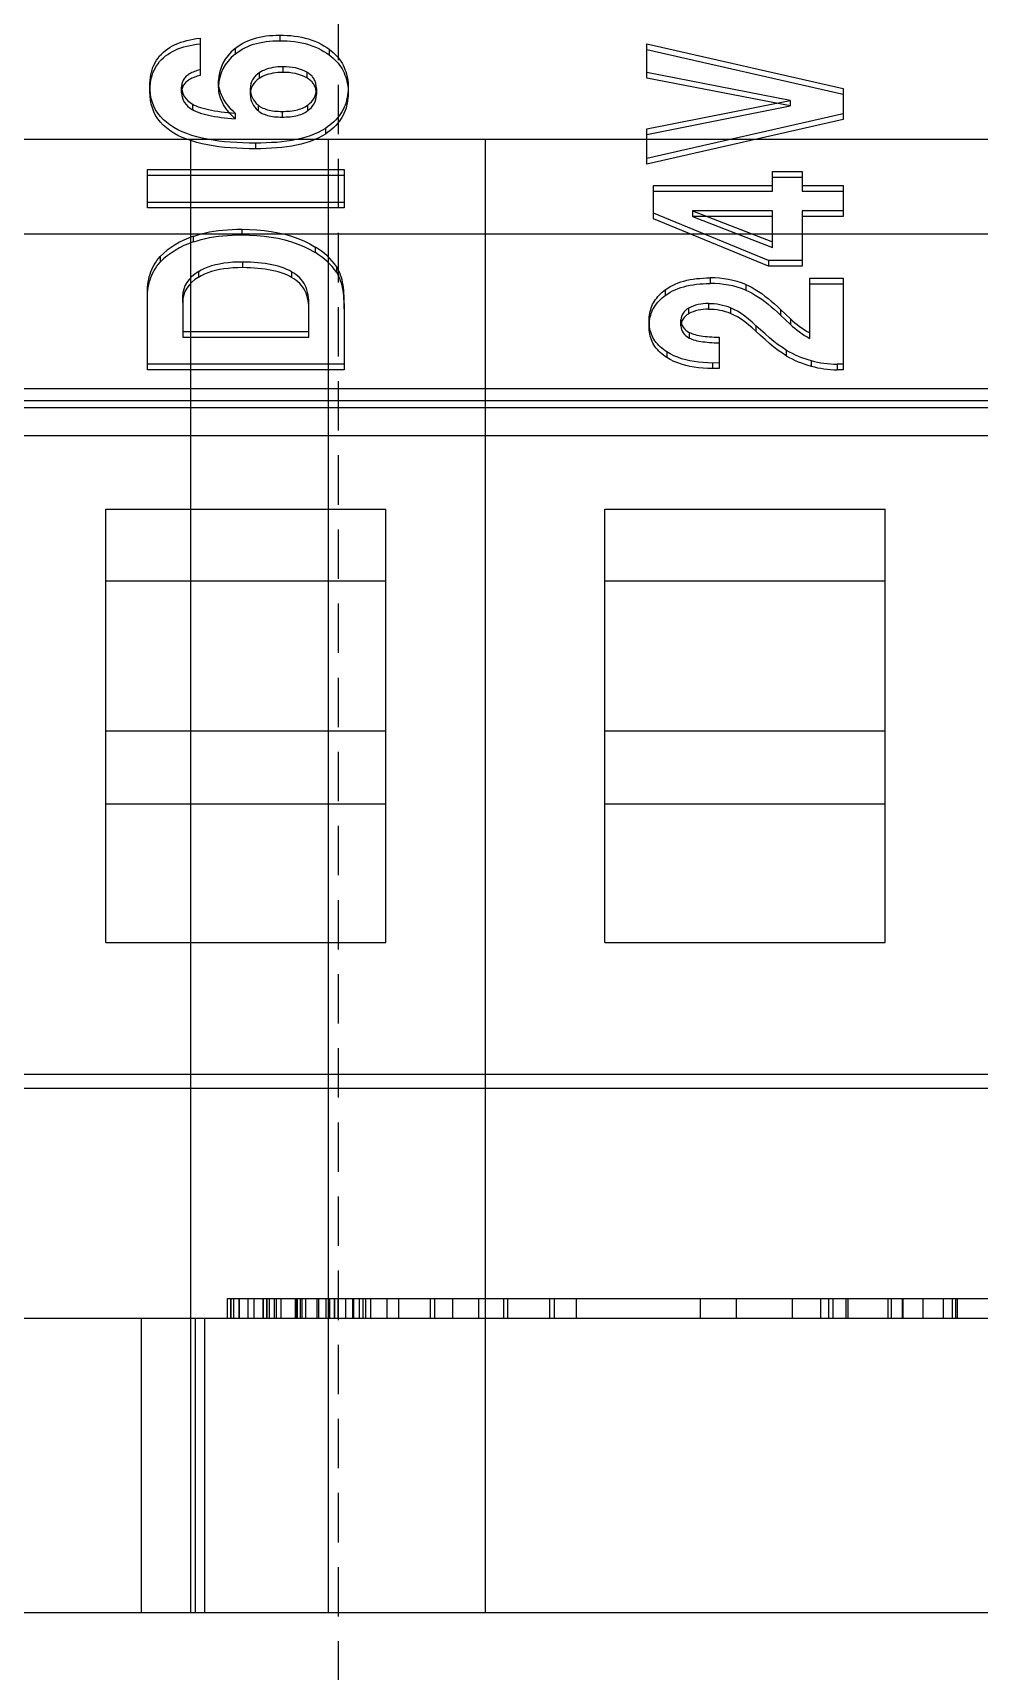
# Model space of a CAD drawing. Extents: x 0 to 171, y 0 to 414.
# Drawn here: x 82.41 to 91.99, y 169.85 to 186.43 of the extents above; entities that cross this region are included whole.
import ezdxf

# ---------------------------------------------------------------- set-up
doc = ezdxf.new("R2010")
doc.units = 0
doc.linetypes.add('DASHED', pattern=[0.75, 0.5, -0.25])
doc.layers.add('-15N-THT. THIẾT BỊ ĐÓNG MỞ', color=40, linetype='CONTINUOUS')

# ---------------------------------------------------------------- blocks, each defined once
blk = doc.blocks.new('06 - N - SC VSD ATV630U75~D11N4')
at = {"layer": '-15N-THT. THIẾT BỊ ĐÓNG MỞ', "color": 6, "linetype": 'DASHED'}
blk.add_line((0, 206.951), (0, -206.951), dxfattribs=at)
at = {"layer": '-15N-THT. THIẾT BỊ ĐÓNG MỞ'}
for p, q in [((-0.762, -20.56), (-0.729, -20.555)), ((-0.729, -20.555), (-0.695, -20.551)), ((-0.695, -20.551), (-0.661, -20.549)), ((-0.661, -20.549), (-0.626, -20.547)), ((-0.626, -20.547), (-0.591, -20.546)), ((-0.591, -20.546), (-0.552, -20.547)), ((-0.591, -20.546), (-0.591, -20.604)), ((-0.552, -20.547), (-0.514, -20.549)), ((-0.514, -20.549), (-0.477, -20.552)), ((-0.477, -20.552), (-0.44, -20.556)), ((-0.44, -20.556), (-0.403, -20.561)), ((-1.788, -20.738), (-1.768, -20.719)), ((-1.768, -20.719), (-1.747, -20.701)), ((-1.747, -20.701), (-1.724, -20.685)), ((-1.724, -20.685), (-1.7, -20.669)), ((-1.7, -20.669), (-1.675, -20.655)), ((-1.7, -20.726), (-1.675, -20.712)), ((-1.675, -20.655), (-1.648, -20.642)), ((-1.675, -20.712), (-1.648, -20.699)), ((-1.648, -20.642), (-1.62, -20.63)), ((-1.648, -20.699), (-1.62, -20.687)), ((-1.62, -20.63), (-1.591, -20.619)), ((-1.62, -20.687), (-1.591, -20.676)), ((-1.591, -20.619), (-1.561, -20.61)), ((-1.591, -20.676), (-1.561, -20.667)), ((-1.561, -20.61), (-1.53, -20.601)), ((-1.561, -20.667), (-1.53, -20.658)), ((-1.53, -20.601), (-1.498, -20.594)), ((-1.53, -20.658), (-1.498, -20.651)), ((-1.498, -20.594), (-1.465, -20.587)), ((-1.498, -20.651), (-1.465, -20.644)), ((-1.465, -20.587), (-1.431, -20.582)), ((-1.465, -20.644), (-1.431, -20.639)), ((-1.431, -20.582), (-1.397, -20.577)), ((-1.431, -20.639), (-1.397, -20.634)), ((-1.397, -20.577), (-1.397, -20.955)), ((-1.043, -20.683), (-1.02, -20.665)), ((-1.043, -20.683), (-1.043, -20.74)), ((-1.043, -20.74), (-1.02, -20.722)), ((-1.02, -20.665), (-0.995, -20.648)), ((-1.02, -20.722), (-0.995, -20.705)), ((-0.995, -20.648), (-0.97, -20.632)), ((-0.995, -20.705), (-0.97, -20.689)), ((-0.97, -20.632), (-0.943, -20.618)), ((-0.97, -20.689), (-0.943, -20.675)), ((-0.943, -20.618), (-0.915, -20.605)), ((-0.943, -20.675), (-0.915, -20.662)), ((-0.915, -20.605), (-0.886, -20.593)), ((-0.915, -20.662), (-0.886, -20.65)), ((-0.886, -20.593), (-0.856, -20.583)), ((-0.886, -20.65), (-0.856, -20.64)), ((-0.856, -20.583), (-0.826, -20.574)), ((-0.856, -20.64), (-0.826, -20.631)), ((-0.826, -20.574), (-0.794, -20.567)), ((-0.826, -20.631), (-0.794, -20.624)), ((-0.794, -20.567), (-0.762, -20.56)), ((-0.794, -20.624), (-0.762, -20.617)), ((-0.762, -20.617), (-0.729, -20.612)), ((-0.729, -20.612), (-0.695, -20.608)), ((-0.695, -20.608), (-0.661, -20.606)), ((-0.661, -20.606), (-0.626, -20.604)), ((-0.626, -20.604), (-0.591, -20.604)), ((-0.591, -20.604), (-0.552, -20.604)), ((-0.552, -20.604), (-0.514, -20.606)), ((-0.514, -20.606), (-0.477, -20.609)), ((-0.477, -20.609), (-0.44, -20.613)), ((-0.44, -20.613), (-0.403, -20.618)), ((-0.403, -20.561), (-0.368, -20.568)), ((-0.403, -20.618), (-0.368, -20.625)), ((-0.368, -20.568), (-0.333, -20.576)), ((-0.368, -20.625), (-0.333, -20.633)), ((-0.333, -20.576), (-0.299, -20.586)), ((-0.333, -20.633), (-0.299, -20.643)), ((-0.299, -20.586), (-0.266, -20.597)), ((-0.299, -20.643), (-0.266, -20.654)), ((-0.266, -20.597), (-0.234, -20.609)), ((-0.266, -20.654), (-0.234, -20.666)), ((-0.234, -20.609), (-0.202, -20.623)), ((-0.234, -20.666), (-0.202, -20.68)), ((-0.202, -20.623), (-0.172, -20.637)), ((-0.202, -20.68), (-0.172, -20.694)), ((-0.172, -20.637), (-0.143, -20.654)), ((-0.172, -20.694), (-0.143, -20.711)), ((-0.143, -20.654), (-0.115, -20.671)), ((-0.143, -20.711), (-0.115, -20.728)), ((-0.115, -20.671), (-0.089, -20.69)), ((-0.089, -20.69), (-0.069, -20.706)), ((-0.089, -20.69), (-0.089, -20.747)), ((-0.069, -20.706), (-0.05, -20.722)), ((-0.05, -20.722), (-0.033, -20.739)), ((3.122, -20.634), (5.11, -21.088)), ((3.122, -20.983), (3.122, -20.634)), ((3.122, -20.691), (5.11, -21.145)), ((-1.881, -20.897), (-1.873, -20.872)), ((-1.873, -20.872), (-1.862, -20.847)), ((-1.862, -20.847), (-1.851, -20.823)), ((-1.862, -20.904), (-1.851, -20.88)), ((-1.851, -20.823), (-1.837, -20.801)), ((-1.851, -20.88), (-1.837, -20.858)), ((-1.837, -20.801), (-1.822, -20.779)), ((-1.837, -20.858), (-1.822, -20.836)), ((-1.822, -20.779), (-1.806, -20.758)), ((-1.822, -20.836), (-1.806, -20.815)), ((-1.806, -20.758), (-1.788, -20.738)), ((-1.806, -20.815), (-1.788, -20.795)), ((-1.788, -20.795), (-1.768, -20.776)), ((-1.768, -20.776), (-1.747, -20.758)), ((-1.747, -20.758), (-1.724, -20.742)), ((-1.724, -20.742), (-1.7, -20.726)), ((-0.704, -20.885), (-0.725, -20.892)), ((-0.682, -20.88), (-0.704, -20.885)), ((-0.659, -20.875), (-0.682, -20.88)), ((-0.635, -20.872), (-0.659, -20.875)), ((-0.61, -20.869), (-0.635, -20.872)), ((-0.585, -20.868), (-0.61, -20.869)), ((-0.559, -20.867), (-0.585, -20.868)), ((-0.559, -20.867), (-0.559, -20.924)), ((-0.115, -20.728), (-0.089, -20.747)), ((-0.089, -20.747), (-0.069, -20.763)), ((-0.069, -20.763), (-0.05, -20.779)), ((-0.05, -20.779), (-0.033, -20.796)), ((-0.033, -20.739), (-0.016, -20.756)), ((-0.033, -20.796), (-0.016, -20.813)), ((-0.016, -20.756), (0, -20.774)), ((-0.016, -20.813), (0, -20.831)), ((0, -20.774), (0.014, -20.793)), ((0, -20.831), (0.014, -20.85)), ((0.014, -20.793), (0.027, -20.812)), ((0.014, -20.85), (0.027, -20.869)), ((0.027, -20.812), (0.04, -20.832)), ((0.027, -20.869), (0.04, -20.889)), ((0.04, -20.832), (0.051, -20.852)), ((0.04, -20.889), (0.051, -20.909)), ((0.051, -20.852), (0.061, -20.873)), ((0.061, -20.873), (0.069, -20.894)), ((-1.904, -21.033), (-1.902, -21.005)), ((-1.904, -21.062), (-1.904, -21.033)), ((-1.902, -21.005), (-1.899, -20.977)), ((-1.902, -21.062), (-1.899, -21.034)), ((-1.899, -20.977), (-1.895, -20.95)), ((-1.899, -21.034), (-1.895, -21.007)), ((-1.895, -20.95), (-1.889, -20.923)), ((-1.895, -21.007), (-1.889, -20.98)), ((-1.889, -20.923), (-1.881, -20.897)), ((-1.889, -20.98), (-1.881, -20.954)), ((-1.881, -20.954), (-1.873, -20.929)), ((-1.873, -20.929), (-1.862, -20.904)), ((-1.582, -21.052), (-1.583, -21.063)), ((-1.58, -21.041), (-1.582, -21.052)), ((-1.577, -21.031), (-1.58, -21.041)), ((-1.574, -21.021), (-1.577, -21.031)), ((-1.57, -21.011), (-1.574, -21.021)), ((-1.566, -21.001), (-1.57, -21.011)), ((-1.56, -20.992), (-1.566, -21.001)), ((-1.56, -21.049), (-1.566, -21.058)), ((-1.554, -20.984), (-1.56, -20.992)), ((-1.554, -21.041), (-1.56, -21.049)), ((-1.547, -20.975), (-1.554, -20.984)), ((-1.547, -21.032), (-1.554, -21.041)), ((-1.54, -20.967), (-1.547, -20.975)), ((-1.54, -21.024), (-1.547, -21.032)), ((-1.531, -20.96), (-1.54, -20.967)), ((-1.531, -21.017), (-1.54, -21.024)), ((-1.522, -20.952), (-1.531, -20.96)), ((-1.522, -21.009), (-1.531, -21.017)), ((-1.512, -20.945), (-1.522, -20.952)), ((-1.512, -21.002), (-1.522, -21.009)), ((-1.502, -20.938), (-1.512, -20.945)), ((-1.502, -20.995), (-1.512, -21.002)), ((-1.491, -20.932), (-1.502, -20.938)), ((-1.491, -20.989), (-1.502, -20.995)), ((-1.479, -20.926), (-1.491, -20.932)), ((-1.479, -20.983), (-1.491, -20.989)), ((-1.466, -20.921), (-1.479, -20.926)), ((-1.466, -20.978), (-1.479, -20.983)), ((-1.453, -20.915), (-1.466, -20.921)), ((-1.453, -20.972), (-1.466, -20.978)), ((-1.44, -20.911), (-1.453, -20.915)), ((-1.44, -20.968), (-1.453, -20.972)), ((-1.426, -20.906), (-1.44, -20.911)), ((-1.426, -20.963), (-1.44, -20.968)), ((-1.412, -20.902), (-1.426, -20.906)), ((-1.412, -20.959), (-1.426, -20.963)), ((-1.397, -20.898), (-1.412, -20.902)), ((-1.397, -20.955), (-1.412, -20.959)), ((-1.209, -21.063), (-1.209, -21.006)), ((-1.209, -21.013), (-1.209, -21.07)), ((-1.208, -21.036), (-1.209, -21.013)), ((-1.206, -21.059), (-1.208, -21.036)), ((-0.782, -20.918), (-0.799, -20.928)), ((-0.799, -20.928), (-0.799, -20.985)), ((-0.782, -20.975), (-0.799, -20.985)), ((-0.764, -20.908), (-0.782, -20.918)), ((-0.764, -20.965), (-0.782, -20.975)), ((-0.745, -20.9), (-0.764, -20.908)), ((-0.745, -20.957), (-0.764, -20.965)), ((-0.725, -20.892), (-0.745, -20.9)), ((-0.725, -20.949), (-0.745, -20.957)), ((-0.704, -20.942), (-0.725, -20.949)), ((-0.682, -20.937), (-0.704, -20.942)), ((-0.659, -20.932), (-0.682, -20.937)), ((-0.635, -20.929), (-0.659, -20.932)), ((-0.61, -20.926), (-0.635, -20.929)), ((-0.585, -20.925), (-0.61, -20.926)), ((-0.559, -20.924), (-0.585, -20.925)), ((-0.316, -20.922), (-0.316, -20.979)), ((-0.306, -20.928), (-0.316, -20.922)), ((-0.306, -20.985), (-0.316, -20.979)), ((-0.297, -20.934), (-0.306, -20.928)), ((-0.297, -20.991), (-0.306, -20.985)), ((-0.288, -20.941), (-0.297, -20.934)), ((-0.288, -20.998), (-0.297, -20.991)), ((-0.279, -20.948), (-0.288, -20.941)), ((-0.279, -21.005), (-0.288, -20.998)), ((-0.272, -20.955), (-0.279, -20.948)), ((-0.272, -21.012), (-0.279, -21.005)), ((-0.264, -20.963), (-0.272, -20.955)), ((-0.264, -21.02), (-0.272, -21.012)), ((-0.258, -20.97), (-0.264, -20.963)), ((-0.258, -21.027), (-0.264, -21.02)), ((-0.251, -20.978), (-0.258, -20.97)), ((-0.251, -21.035), (-0.258, -21.027)), ((-0.246, -20.987), (-0.251, -20.978)), ((-0.246, -21.044), (-0.251, -21.035)), ((-0.241, -20.995), (-0.246, -20.987)), ((-0.241, -21.052), (-0.246, -21.044)), ((-0.236, -21.005), (-0.241, -20.995)), ((-0.236, -21.062), (-0.241, -21.052)), ((-0.232, -21.014), (-0.236, -21.005)), ((-0.229, -21.024), (-0.232, -21.014)), ((-0.226, -21.034), (-0.229, -21.024)), ((-0.224, -21.044), (-0.226, -21.034)), ((-0.222, -21.055), (-0.224, -21.044)), ((-0.221, -21.065), (-0.222, -21.055)), ((0.051, -20.909), (0.061, -20.93)), ((0.061, -20.93), (0.069, -20.951)), ((0.069, -20.894), (0.077, -20.916)), ((0.069, -20.951), (0.077, -20.973)), ((0.077, -20.916), (0.084, -20.938)), ((0.077, -20.973), (0.084, -20.995)), ((0.084, -20.938), (0.089, -20.96)), ((0.084, -20.995), (0.089, -21.017)), ((0.089, -20.96), (0.094, -20.983)), ((0.089, -21.017), (0.094, -21.04)), ((0.094, -20.983), (0.097, -21.006)), ((0.094, -21.04), (0.097, -21.063)), ((0.097, -21.006), (0.1, -21.03)), ((0.1, -21.03), (0.101, -21.053)), ((0.101, -21.053), (0.102, -21.077)), ((4.573, -21.207), (3.122, -20.926)), ((4.573, -21.264), (3.122, -20.983)), ((-1.904, -21.09), (-1.902, -21.062)), ((-1.904, -21.062), (-1.904, -21.119)), ((-1.903, -21.105), (-1.904, -21.062)), ((-1.904, -21.119), (-1.904, -21.09)), ((-1.903, -21.162), (-1.904, -21.119)), ((-1.898, -21.147), (-1.903, -21.105)), ((-1.898, -21.204), (-1.903, -21.162)), ((-1.89, -21.188), (-1.898, -21.147)), ((-1.89, -21.245), (-1.898, -21.204)), ((-1.879, -21.227), (-1.89, -21.188)), ((-1.583, -21.063), (-1.583, -21.074)), ((-1.583, -21.074), (-1.583, -21.131)), ((-1.583, -21.132), (-1.583, -21.075)), ((-1.582, -21.109), (-1.583, -21.12)), ((-1.583, -21.12), (-1.583, -21.131)), ((-1.58, -21.098), (-1.582, -21.109)), ((-1.577, -21.088), (-1.58, -21.098)), ((-1.574, -21.078), (-1.577, -21.088)), ((-1.57, -21.068), (-1.574, -21.078)), ((-1.566, -21.058), (-1.57, -21.068)), ((-1.208, -21.093), (-1.209, -21.07)), ((-1.206, -21.116), (-1.208, -21.093)), ((-1.202, -21.082), (-1.206, -21.059)), ((-1.202, -21.139), (-1.206, -21.116)), ((-1.197, -21.105), (-1.202, -21.082)), ((-1.197, -21.162), (-1.202, -21.139)), ((-1.19, -21.128), (-1.197, -21.105)), ((-1.19, -21.185), (-1.197, -21.162)), ((-1.181, -21.15), (-1.19, -21.128)), ((-1.181, -21.207), (-1.19, -21.185)), ((-1.171, -21.172), (-1.181, -21.15)), ((-1.171, -21.229), (-1.181, -21.207)), ((-1.16, -21.194), (-1.171, -21.172)), ((-1.147, -21.215), (-1.16, -21.194)), ((-1.133, -21.236), (-1.147, -21.215)), ((-0.888, -21.141), (-0.888, -21.084)), ((-0.888, -21.091), (-0.888, -21.148)), ((-0.888, -21.153), (-0.888, -21.096)), ((-0.232, -21.071), (-0.236, -21.062)), ((-0.229, -21.081), (-0.232, -21.071)), ((-0.226, -21.091), (-0.229, -21.081)), ((-0.224, -21.101), (-0.226, -21.091)), ((-0.222, -21.112), (-0.224, -21.101)), ((-0.221, -21.122), (-0.222, -21.112)), ((-0.22, -21.076), (-0.221, -21.065)), ((-0.22, -21.133), (-0.221, -21.122)), ((-0.22, -21.087), (-0.22, -21.076)), ((-0.22, -21.087), (-0.22, -21.144)), ((-0.22, -21.152), (-0.22, -21.095)), ((-0.22, -21.144), (-0.22, -21.133)), ((0.086, -21.205), (0.08, -21.23)), ((0.092, -21.18), (0.086, -21.205)), ((0.096, -21.155), (0.092, -21.18)), ((0.096, -21.212), (0.092, -21.237)), ((0.099, -21.129), (0.096, -21.155)), ((0.099, -21.186), (0.096, -21.212)), ((0.097, -21.063), (0.1, -21.087)), ((0.101, -21.103), (0.099, -21.129)), ((0.101, -21.16), (0.099, -21.186)), ((0.1, -21.087), (0.101, -21.11)), ((0.102, -21.077), (0.101, -21.103)), ((0.101, -21.11), (0.102, -21.134)), ((0.102, -21.134), (0.101, -21.16)), ((0.102, -21.077), (0.102, -21.134)), ((3.122, -21.496), (4.573, -21.207)), ((4.573, -21.207), (4.573, -21.264)), ((5.11, -21.088), (5.11, -21.399)), ((-1.879, -21.284), (-1.89, -21.245)), ((-1.864, -21.265), (-1.879, -21.227)), ((-1.864, -21.322), (-1.879, -21.284)), ((-1.846, -21.302), (-1.864, -21.265)), ((-1.846, -21.359), (-1.864, -21.322)), ((-1.824, -21.336), (-1.846, -21.302)), ((-1.824, -21.393), (-1.846, -21.359)), ((-1.798, -21.369), (-1.824, -21.336)), ((-1.769, -21.4), (-1.798, -21.369)), ((-1.473, -21.244), (-1.456, -21.254)), ((-1.473, -21.244), (-1.473, -21.301)), ((-1.473, -21.301), (-1.456, -21.311)), ((-1.456, -21.254), (-1.436, -21.263)), ((-1.456, -21.311), (-1.436, -21.32)), ((-1.436, -21.263), (-1.415, -21.271)), ((-1.436, -21.32), (-1.415, -21.328)), ((-1.415, -21.271), (-1.391, -21.279)), ((-1.415, -21.328), (-1.391, -21.336)), ((-1.391, -21.279), (-1.366, -21.287)), ((-1.391, -21.336), (-1.366, -21.344)), ((-1.366, -21.287), (-1.339, -21.294)), ((-1.366, -21.344), (-1.339, -21.351)), ((-1.339, -21.294), (-1.31, -21.301)), ((-1.339, -21.351), (-1.31, -21.358)), ((-1.31, -21.301), (-1.281, -21.307)), ((-1.31, -21.358), (-1.281, -21.364)), ((-1.281, -21.307), (-1.249, -21.312)), ((-1.281, -21.364), (-1.249, -21.369)), ((-1.249, -21.312), (-1.217, -21.317)), ((-1.249, -21.369), (-1.217, -21.374)), ((-1.217, -21.317), (-1.184, -21.322)), ((-1.217, -21.374), (-1.184, -21.379)), ((-1.184, -21.322), (-1.149, -21.326)), ((-1.184, -21.379), (-1.149, -21.383)), ((-1.16, -21.251), (-1.171, -21.229)), ((-1.147, -21.272), (-1.16, -21.251)), ((-1.149, -21.326), (-1.115, -21.33)), ((-1.149, -21.383), (-1.115, -21.387)), ((-1.133, -21.293), (-1.147, -21.272)), ((-1.117, -21.257), (-1.133, -21.236)), ((-1.117, -21.314), (-1.133, -21.293)), ((-1.1, -21.278), (-1.117, -21.257)), ((-1.1, -21.335), (-1.117, -21.314)), ((-1.115, -21.33), (-1.079, -21.334)), ((-1.115, -21.387), (-1.079, -21.391)), ((-1.082, -21.298), (-1.1, -21.278)), ((-1.082, -21.355), (-1.1, -21.335)), ((-1.063, -21.318), (-1.082, -21.298)), ((-1.063, -21.375), (-1.082, -21.355)), ((-1.079, -21.334), (-1.043, -21.337)), ((-1.043, -21.337), (-1.063, -21.318)), ((-1.043, -21.394), (-1.063, -21.375)), ((-1.043, -21.337), (-1.043, -21.394)), ((-0.81, -21.254), (-0.81, -21.311)), ((-0.81, -21.254), (-0.799, -21.263)), ((-0.81, -21.311), (-0.799, -21.32)), ((-0.799, -21.263), (-0.787, -21.271)), ((-0.799, -21.32), (-0.787, -21.328)), ((-0.787, -21.271), (-0.774, -21.278)), ((-0.787, -21.328), (-0.774, -21.335)), ((-0.774, -21.278), (-0.761, -21.285)), ((-0.774, -21.335), (-0.761, -21.342)), ((-0.761, -21.285), (-0.746, -21.291)), ((-0.761, -21.342), (-0.746, -21.348)), ((-0.746, -21.291), (-0.731, -21.297)), ((-0.746, -21.348), (-0.731, -21.354)), ((-0.731, -21.297), (-0.715, -21.302)), ((-0.731, -21.354), (-0.715, -21.359)), ((-0.715, -21.302), (-0.698, -21.306)), ((-0.715, -21.359), (-0.698, -21.363)), ((-0.698, -21.306), (-0.681, -21.31)), ((-0.698, -21.363), (-0.681, -21.367)), ((-0.681, -21.31), (-0.663, -21.313)), ((-0.681, -21.367), (-0.663, -21.37)), ((-0.663, -21.313), (-0.644, -21.315)), ((-0.663, -21.37), (-0.644, -21.372)), ((-0.644, -21.315), (-0.625, -21.317)), ((-0.644, -21.372), (-0.625, -21.374)), ((-0.625, -21.317), (-0.606, -21.318)), ((-0.625, -21.374), (-0.606, -21.375)), ((-0.606, -21.318), (-0.586, -21.319)), ((-0.606, -21.375), (-0.586, -21.376)), ((-0.586, -21.319), (-0.565, -21.319)), ((-0.586, -21.376), (-0.565, -21.376)), ((-0.565, -21.319), (-0.565, -21.376)), ((-0.565, -21.319), (-0.545, -21.319)), ((-0.565, -21.376), (-0.545, -21.376)), ((-0.545, -21.319), (-0.524, -21.318)), ((-0.545, -21.376), (-0.524, -21.375)), ((-0.524, -21.318), (-0.504, -21.317)), ((-0.524, -21.375), (-0.504, -21.374)), ((-0.504, -21.317), (-0.484, -21.315)), ((-0.504, -21.374), (-0.484, -21.372)), ((-0.484, -21.315), (-0.465, -21.313)), ((-0.484, -21.372), (-0.465, -21.37)), ((-0.465, -21.313), (-0.446, -21.31)), ((-0.465, -21.37), (-0.446, -21.367)), ((-0.446, -21.31), (-0.428, -21.306)), ((-0.446, -21.367), (-0.428, -21.363)), ((-0.428, -21.306), (-0.411, -21.302)), ((-0.428, -21.363), (-0.411, -21.359)), ((-0.411, -21.302), (-0.394, -21.297)), ((-0.411, -21.359), (-0.394, -21.354)), ((-0.394, -21.297), (-0.378, -21.292)), ((-0.394, -21.354), (-0.378, -21.349)), ((-0.378, -21.292), (-0.362, -21.285)), ((-0.378, -21.349), (-0.362, -21.342)), ((-0.362, -21.285), (-0.348, -21.279)), ((-0.362, -21.342), (-0.348, -21.336)), ((-0.348, -21.279), (-0.334, -21.272)), ((-0.348, -21.336), (-0.334, -21.329)), ((-0.334, -21.272), (-0.321, -21.264)), ((-0.334, -21.329), (-0.321, -21.321)), ((-0.321, -21.264), (-0.309, -21.256)), ((-0.321, -21.321), (-0.309, -21.313)), ((-0.309, -21.256), (-0.309, -21.313)), ((-0.006, -21.385), (-0.023, -21.405)), ((0.01, -21.365), (-0.006, -21.385)), ((0.025, -21.344), (0.01, -21.365)), ((0.039, -21.322), (0.025, -21.344)), ((0.039, -21.379), (0.025, -21.401)), ((0.051, -21.3), (0.039, -21.322)), ((0.051, -21.357), (0.039, -21.379)), ((0.062, -21.277), (0.051, -21.3)), ((0.062, -21.334), (0.051, -21.357)), ((0.071, -21.254), (0.062, -21.277)), ((0.071, -21.311), (0.062, -21.334)), ((0.08, -21.23), (0.071, -21.254)), ((0.08, -21.287), (0.071, -21.311)), ((0.086, -21.262), (0.08, -21.287)), ((0.092, -21.237), (0.086, -21.262)), ((3.122, -21.553), (4.573, -21.264)), ((5.11, -21.342), (3.122, -21.796)), ((-1.798, -21.426), (-1.824, -21.393)), ((-1.769, -21.457), (-1.798, -21.426)), ((-1.737, -21.429), (-1.769, -21.4)), ((-1.737, -21.486), (-1.769, -21.457)), ((-1.701, -21.456), (-1.737, -21.429)), ((-1.701, -21.513), (-1.737, -21.486)), ((-1.663, -21.481), (-1.701, -21.456)), ((-1.663, -21.538), (-1.701, -21.513)), ((-1.621, -21.504), (-1.663, -21.481)), ((-1.621, -21.561), (-1.663, -21.538)), ((-1.577, -21.525), (-1.621, -21.504)), ((-1.53, -21.544), (-1.577, -21.525)), ((-1.481, -21.561), (-1.53, -21.544)), ((-1.079, -21.391), (-1.043, -21.394)), ((-0.242, -21.55), (-0.284, -21.566)), ((-0.202, -21.532), (-0.242, -21.55)), ((-0.165, -21.513), (-0.202, -21.532)), ((-0.129, -21.492), (-0.165, -21.513)), ((-0.129, -21.549), (-0.165, -21.57)), ((-0.106, -21.476), (-0.129, -21.492)), ((-0.129, -21.492), (-0.129, -21.549)), ((-0.106, -21.533), (-0.129, -21.549)), ((-0.083, -21.459), (-0.106, -21.476)), ((-0.083, -21.516), (-0.106, -21.533)), ((-0.062, -21.442), (-0.083, -21.459)), ((-0.062, -21.499), (-0.083, -21.516)), ((-0.042, -21.424), (-0.062, -21.442)), ((-0.042, -21.481), (-0.062, -21.499)), ((-0.023, -21.405), (-0.042, -21.424)), ((-0.023, -21.462), (-0.042, -21.481)), ((-0.006, -21.442), (-0.023, -21.462)), ((0.01, -21.422), (-0.006, -21.442)), ((0.025, -21.401), (0.01, -21.422)), ((5.11, -21.399), (3.122, -21.853)), ((3.122, -21.853), (3.122, -21.496)), ((-33.827, -21.599), (8.972, -21.599)), ((-1.577, -21.582), (-1.621, -21.561)), ((-1.53, -21.601), (-1.577, -21.582)), ((-1.481, -21.618), (-1.53, -21.601)), ((-1.491, -36.512), (-1.491, -21.599)), ((-1.491, -21.599), (-1.491, -21.599)), ((-1.43, -21.576), (-1.481, -21.561)), ((-1.43, -21.633), (-1.481, -21.618)), ((-1.377, -21.589), (-1.43, -21.576)), ((-1.377, -21.646), (-1.43, -21.633)), ((-1.322, -21.601), (-1.377, -21.589)), ((-1.322, -21.658), (-1.377, -21.646)), ((-1.265, -21.611), (-1.322, -21.601)), ((-1.265, -21.668), (-1.322, -21.658)), ((-1.207, -21.619), (-1.265, -21.611)), ((-1.207, -21.676), (-1.265, -21.668)), ((-1.148, -21.626), (-1.207, -21.619)), ((-1.148, -21.683), (-1.207, -21.676)), ((-1.088, -21.631), (-1.148, -21.626)), ((-1.088, -21.688), (-1.148, -21.683)), ((-1.026, -21.635), (-1.088, -21.631)), ((-1.026, -21.692), (-1.088, -21.688)), ((-0.964, -21.638), (-1.026, -21.635)), ((-0.964, -21.695), (-1.026, -21.692)), ((-0.901, -21.64), (-0.964, -21.638)), ((-0.901, -21.697), (-0.964, -21.695)), ((-0.837, -21.64), (-0.901, -21.64)), ((-0.837, -21.697), (-0.901, -21.697)), ((-0.837, -21.64), (-0.837, -21.697)), ((-0.782, -21.64), (-0.837, -21.64)), ((-0.782, -21.697), (-0.837, -21.697)), ((-0.727, -21.638), (-0.782, -21.64)), ((-0.727, -21.695), (-0.782, -21.697)), ((-0.673, -21.635), (-0.727, -21.638)), ((-0.673, -21.692), (-0.727, -21.695)), ((-0.621, -21.632), (-0.673, -21.635)), ((-0.621, -21.689), (-0.673, -21.692)), ((-0.569, -21.626), (-0.621, -21.632)), ((-0.569, -21.683), (-0.621, -21.689)), ((-0.518, -21.62), (-0.569, -21.626)), ((-0.518, -21.677), (-0.569, -21.683)), ((-0.468, -21.612), (-0.518, -21.62)), ((-0.468, -21.669), (-0.518, -21.677)), ((-0.42, -21.603), (-0.468, -21.612)), ((-0.42, -21.66), (-0.468, -21.669)), ((-0.373, -21.592), (-0.42, -21.603)), ((-0.373, -21.649), (-0.42, -21.66)), ((-0.328, -21.58), (-0.373, -21.592)), ((-0.328, -21.637), (-0.373, -21.649)), ((-0.284, -21.566), (-0.328, -21.58)), ((-0.284, -21.623), (-0.328, -21.637)), ((-0.242, -21.607), (-0.284, -21.623)), ((-0.202, -21.589), (-0.242, -21.607)), ((-0.165, -21.57), (-0.202, -21.589)), ((-0.099, -36.512), (-0.099, -21.599)), ((-0.099, -21.599), (-0.099, -21.599)), ((1.491, -21.599), (1.491, -21.599)), ((1.491, -36.512), (1.491, -21.599)), ((-1.929, -21.908), (0.06, -21.908)), ((-1.929, -22.296), (-1.929, -21.908)), ((-1.929, -21.965), (0.06, -21.965)), ((0.06, -21.908), (0.06, -22.296)), ((4.393, -22.127), (4.393, -21.927)), ((4.393, -21.927), (4.696, -21.927)), ((4.393, -21.984), (4.696, -21.984)), ((4.696, -21.927), (4.696, -22.127)), ((3.189, -22.407), (3.189, -22.07)), ((3.189, -22.07), (4.393, -22.07)), ((3.189, -22.127), (4.393, -22.127)), ((4.696, -22.07), (5.11, -22.07)), ((4.696, -22.127), (5.11, -22.127)), ((5.11, -22.07), (5.11, -22.381)), ((0.06, -22.239), (-1.929, -22.239)), ((0.06, -22.296), (-1.929, -22.296)), ((4.354, -22.828), (3.189, -22.35)), ((3.585, -22.324), (3.585, -22.381)), ((3.585, -22.324), (4.393, -22.639)), ((4.393, -22.324), (3.585, -22.324)), ((3.585, -22.381), (4.393, -22.696)), ((4.393, -22.381), (3.585, -22.381)), ((4.393, -22.696), (4.393, -22.324)), ((5.11, -22.324), (4.696, -22.324)), ((4.696, -22.324), (4.696, -22.885)), ((5.11, -22.381), (4.696, -22.381)), ((-1.386, -22.558), (-1.343, -22.548)), ((-1.343, -22.548), (-1.3, -22.539)), ((-1.3, -22.539), (-1.256, -22.532)), ((-1.256, -22.532), (-1.211, -22.525)), ((-1.211, -22.525), (-1.165, -22.52)), ((-1.165, -22.52), (-1.118, -22.516)), ((-1.118, -22.516), (-1.071, -22.514)), ((-1.071, -22.514), (-1.023, -22.512)), ((-1.023, -22.512), (-0.974, -22.511)), ((-0.974, -22.511), (-0.898, -22.513)), ((-0.974, -22.511), (-0.974, -22.569)), ((-0.898, -22.513), (-0.823, -22.517)), ((-0.823, -22.517), (-0.749, -22.524)), ((-0.749, -22.524), (-0.677, -22.533)), ((-0.677, -22.533), (-0.606, -22.546)), ((-0.606, -22.546), (-0.538, -22.562)), ((4.354, -22.885), (3.189, -22.407)), ((-59.15, -22.557), (59.15, -22.557)), ((-1.467, -22.583), (-1.427, -22.57)), ((-1.467, -22.583), (-1.467, -22.64)), ((-1.467, -22.64), (-1.427, -22.627)), ((-1.427, -22.57), (-1.386, -22.558)), ((-1.427, -22.627), (-1.386, -22.615)), ((-1.386, -22.615), (-1.343, -22.605)), ((-1.343, -22.605), (-1.3, -22.596)), ((-1.3, -22.596), (-1.256, -22.589)), ((-1.256, -22.589), (-1.211, -22.582)), ((-1.211, -22.582), (-1.165, -22.577)), ((-1.165, -22.577), (-1.118, -22.573)), ((-1.118, -22.573), (-1.071, -22.571)), ((-1.071, -22.571), (-1.023, -22.569)), ((-1.023, -22.569), (-0.974, -22.569)), ((-0.974, -22.569), (-0.898, -22.57)), ((-0.898, -22.57), (-0.823, -22.574)), ((-0.823, -22.574), (-0.749, -22.581)), ((-0.749, -22.581), (-0.677, -22.59)), ((-0.677, -22.59), (-0.606, -22.603)), ((-0.606, -22.603), (-0.538, -22.619)), ((-0.538, -22.562), (-0.471, -22.581)), ((-0.538, -22.619), (-0.471, -22.638)), ((-0.471, -22.581), (-0.407, -22.604)), ((-0.471, -22.638), (-0.407, -22.661)), ((-0.407, -22.604), (-0.346, -22.629)), ((-0.407, -22.661), (-0.346, -22.686)), ((-0.346, -22.629), (-0.287, -22.658)), ((-0.346, -22.686), (-0.287, -22.715)), ((-0.287, -22.658), (-0.231, -22.691)), ((-0.231, -22.691), (-0.231, -22.748)), ((-1.874, -22.894), (-1.862, -22.872)), ((-1.862, -22.872), (-1.848, -22.85)), ((-1.848, -22.85), (-1.833, -22.828)), ((-1.833, -22.828), (-1.817, -22.808)), ((-1.833, -22.885), (-1.817, -22.865)), ((-1.817, -22.808), (-1.8, -22.788)), ((-1.817, -22.865), (-1.8, -22.845)), ((-1.8, -22.788), (-1.8, -22.845)), ((-1.241, -22.872), (-1.281, -22.883)), ((-1.2, -22.863), (-1.241, -22.872)), ((-1.157, -22.856), (-1.2, -22.863)), ((-1.111, -22.85), (-1.157, -22.856)), ((-1.064, -22.846), (-1.111, -22.85)), ((-1.016, -22.844), (-1.064, -22.846)), ((-0.968, -22.843), (-1.016, -22.844)), ((-0.968, -22.843), (-0.968, -22.9)), ((-0.928, -22.844), (-0.968, -22.843)), ((-0.888, -22.845), (-0.928, -22.844)), ((-0.849, -22.847), (-0.888, -22.845)), ((-0.812, -22.85), (-0.849, -22.847)), ((-0.774, -22.853), (-0.812, -22.85)), ((-0.738, -22.858), (-0.774, -22.853)), ((-0.703, -22.864), (-0.738, -22.858)), ((-0.669, -22.87), (-0.703, -22.864)), ((-0.637, -22.878), (-0.669, -22.87)), ((-0.605, -22.886), (-0.637, -22.878)), ((-0.287, -22.715), (-0.231, -22.748)), ((4.354, -22.828), (4.354, -22.885)), ((4.696, -22.828), (4.354, -22.828)), ((-1.924, -23.071), (-1.921, -23.044)), ((-1.921, -23.044), (-1.916, -23.018)), ((-1.916, -23.018), (-1.91, -22.992)), ((-1.91, -22.992), (-1.903, -22.967)), ((-1.91, -23.049), (-1.903, -23.024)), ((-1.903, -22.967), (-1.895, -22.942)), ((-1.903, -23.024), (-1.895, -22.999)), ((-1.895, -22.942), (-1.885, -22.918)), ((-1.895, -22.999), (-1.885, -22.975)), ((-1.885, -22.918), (-1.874, -22.894)), ((-1.885, -22.975), (-1.874, -22.952)), ((-1.874, -22.952), (-1.862, -22.929)), ((-1.862, -22.929), (-1.848, -22.907)), ((-1.848, -22.907), (-1.833, -22.885)), ((-1.385, -22.925), (-1.414, -22.942)), ((-1.414, -22.942), (-1.414, -22.999)), ((-1.385, -22.982), (-1.414, -22.999)), ((-1.353, -22.909), (-1.385, -22.925)), ((-1.353, -22.966), (-1.385, -22.982)), ((-1.318, -22.895), (-1.353, -22.909)), ((-1.318, -22.952), (-1.353, -22.966)), ((-1.281, -22.883), (-1.318, -22.895)), ((-1.281, -22.94), (-1.318, -22.952)), ((-1.241, -22.929), (-1.281, -22.94)), ((-1.2, -22.92), (-1.241, -22.929)), ((-1.157, -22.913), (-1.2, -22.92)), ((-1.111, -22.907), (-1.157, -22.913)), ((-1.064, -22.903), (-1.111, -22.907)), ((-1.016, -22.901), (-1.064, -22.903)), ((-0.968, -22.9), (-1.016, -22.901)), ((-0.928, -22.901), (-0.968, -22.9)), ((-0.888, -22.902), (-0.928, -22.901)), ((-0.849, -22.904), (-0.888, -22.902)), ((-0.812, -22.907), (-0.849, -22.904)), ((-0.774, -22.911), (-0.812, -22.907)), ((-0.738, -22.915), (-0.774, -22.911)), ((-0.703, -22.921), (-0.738, -22.915)), ((-0.669, -22.927), (-0.703, -22.921)), ((-0.637, -22.935), (-0.669, -22.927)), ((-0.605, -22.943), (-0.637, -22.935)), ((-0.575, -22.896), (-0.605, -22.886)), ((-0.575, -22.953), (-0.605, -22.943)), ((-0.546, -22.906), (-0.575, -22.896)), ((-0.546, -22.963), (-0.575, -22.953)), ((-0.519, -22.917), (-0.546, -22.906)), ((-0.519, -22.974), (-0.546, -22.963)), ((-0.493, -22.929), (-0.519, -22.917)), ((-0.493, -22.986), (-0.519, -22.974)), ((-0.47, -22.942), (-0.493, -22.929)), ((-0.47, -22.999), (-0.493, -22.986)), ((-0.47, -22.942), (-0.47, -22.999)), ((-0.447, -22.955), (-0.47, -22.942)), ((-0.447, -23.012), (-0.47, -22.999)), ((-0.427, -22.97), (-0.447, -22.955)), ((-0.427, -23.027), (-0.447, -23.012)), ((-0.407, -22.985), (-0.427, -22.97)), ((-0.407, -23.042), (-0.427, -23.027)), ((-0.389, -23.002), (-0.407, -22.985)), ((-0.389, -23.059), (-0.407, -23.042)), ((-0.373, -23.02), (-0.389, -23.002)), ((-0.358, -23.039), (-0.373, -23.02)), ((-0.345, -23.059), (-0.358, -23.039)), ((-0.017, -22.889), (-0.006, -22.907)), ((-0.017, -22.889), (-0.017, -22.946)), ((-0.017, -22.946), (-0.006, -22.964)), ((-0.006, -22.907), (0.005, -22.927)), ((-0.006, -22.964), (0.005, -22.985)), ((0.005, -22.927), (0.014, -22.949)), ((0.005, -22.985), (0.014, -23.006)), ((0.014, -22.949), (0.022, -22.972)), ((0.014, -23.006), (0.022, -23.029)), ((0.022, -22.972), (0.03, -22.996)), ((0.022, -23.029), (0.03, -23.053)), ((0.03, -22.996), (0.036, -23.021)), ((0.036, -23.021), (0.041, -23.047)), ((3.439, -23.055), (3.468, -23.044)), ((3.468, -23.044), (3.498, -23.035)), ((3.498, -23.035), (3.529, -23.028)), ((3.529, -23.028), (3.561, -23.021)), ((3.561, -23.021), (3.593, -23.016)), ((3.593, -23.016), (3.626, -23.011)), ((3.626, -23.011), (3.659, -23.008)), ((3.659, -23.008), (3.693, -23.005)), ((3.693, -23.005), (3.728, -23.004)), ((3.728, -23.004), (3.763, -23.003)), ((3.763, -23.003), (3.763, -23.061)), ((4.696, -22.885), (4.354, -22.885)), ((4.773, -23.617), (4.773, -23.006)), ((4.773, -23.006), (5.11, -23.006)), ((5.11, -23.006), (5.11, -23.934)), ((-1.929, -23.154), (-1.928, -23.126)), ((-1.929, -23.934), (-1.929, -23.154)), ((-1.929, -23.211), (-1.928, -23.183)), ((-1.928, -23.126), (-1.927, -23.098)), ((-1.928, -23.183), (-1.927, -23.156)), ((-1.927, -23.098), (-1.924, -23.071)), ((-1.927, -23.156), (-1.924, -23.128)), ((-1.924, -23.128), (-1.921, -23.102)), ((-1.921, -23.102), (-1.916, -23.075)), ((-1.916, -23.075), (-1.91, -23.049)), ((-1.572, -23.249), (-1.572, -23.192)), ((-1.572, -23.197), (-1.572, -23.602)), ((-0.373, -23.077), (-0.389, -23.059)), ((-0.358, -23.096), (-0.373, -23.077)), ((-0.345, -23.116), (-0.358, -23.096)), ((-0.334, -23.08), (-0.345, -23.059)), ((-0.334, -23.137), (-0.345, -23.116)), ((-0.324, -23.102), (-0.334, -23.08)), ((-0.324, -23.159), (-0.334, -23.137)), ((-0.316, -23.126), (-0.324, -23.102)), ((-0.316, -23.183), (-0.324, -23.159)), ((-0.309, -23.15), (-0.316, -23.126)), ((-0.309, -23.207), (-0.316, -23.183)), ((-0.303, -23.175), (-0.309, -23.15)), ((-0.303, -23.232), (-0.309, -23.207)), ((-0.3, -23.202), (-0.303, -23.175)), ((-0.297, -23.228), (-0.3, -23.202)), ((0.03, -23.053), (0.036, -23.078)), ((0.036, -23.078), (0.041, -23.104)), ((0.041, -23.047), (0.046, -23.073)), ((0.041, -23.104), (0.046, -23.131)), ((0.046, -23.073), (0.05, -23.101)), ((0.046, -23.131), (0.05, -23.158)), ((0.05, -23.101), (0.053, -23.129)), ((0.05, -23.158), (0.053, -23.186)), ((0.053, -23.129), (0.056, -23.158)), ((0.053, -23.186), (0.056, -23.215)), ((0.056, -23.158), (0.057, -23.187)), ((0.057, -23.187), (0.059, -23.216)), ((3.211, -23.222), (3.223, -23.207)), ((3.223, -23.207), (3.235, -23.192)), ((3.235, -23.192), (3.249, -23.177)), ((3.249, -23.177), (3.263, -23.163)), ((3.263, -23.163), (3.278, -23.149)), ((3.263, -23.22), (3.278, -23.206)), ((3.278, -23.149), (3.294, -23.136)), ((3.278, -23.206), (3.294, -23.193)), ((3.294, -23.136), (3.31, -23.123)), ((3.294, -23.193), (3.31, -23.18)), ((3.31, -23.123), (3.334, -23.107)), ((3.31, -23.123), (3.31, -23.18)), ((3.31, -23.18), (3.334, -23.164)), ((3.334, -23.107), (3.358, -23.092)), ((3.334, -23.164), (3.358, -23.149)), ((3.358, -23.092), (3.384, -23.079)), ((3.358, -23.149), (3.384, -23.136)), ((3.384, -23.079), (3.411, -23.066)), ((3.384, -23.136), (3.411, -23.123)), ((3.411, -23.066), (3.439, -23.055)), ((3.411, -23.123), (3.439, -23.112)), ((3.439, -23.112), (3.468, -23.101)), ((3.468, -23.101), (3.498, -23.093)), ((3.498, -23.093), (3.529, -23.085)), ((3.529, -23.085), (3.561, -23.078)), ((3.561, -23.078), (3.593, -23.073)), ((3.593, -23.073), (3.626, -23.068)), ((3.626, -23.068), (3.659, -23.065)), ((3.659, -23.065), (3.693, -23.062)), ((3.693, -23.062), (3.728, -23.061)), ((3.728, -23.061), (3.763, -23.061)), ((4.123, -23.07), (4.156, -23.085)), ((4.123, -23.07), (4.123, -23.127)), ((4.123, -23.127), (4.156, -23.142)), ((4.156, -23.085), (4.188, -23.102)), ((4.156, -23.142), (4.188, -23.159)), ((4.188, -23.102), (4.22, -23.121)), ((4.188, -23.159), (4.22, -23.178)), ((4.22, -23.121), (4.253, -23.141)), ((4.22, -23.178), (4.253, -23.198)), ((4.253, -23.141), (4.285, -23.163)), ((4.253, -23.198), (4.285, -23.22)), ((4.285, -23.163), (4.317, -23.187)), ((4.317, -23.187), (4.349, -23.212)), ((4.349, -23.212), (4.381, -23.238)), ((4.773, -23.063), (5.11, -23.063)), ((-0.3, -23.259), (-0.303, -23.232)), ((-0.297, -23.285), (-0.3, -23.259)), ((-0.297, -23.256), (-0.297, -23.228)), ((-0.297, -23.602), (-0.297, -23.256)), ((-0.297, -23.313), (-0.297, -23.285)), ((0.056, -23.215), (0.057, -23.244)), ((0.057, -23.244), (0.059, -23.273)), ((0.059, -23.216), (0.059, -23.246)), ((0.059, -23.246), (0.06, -23.277)), ((0.059, -23.273), (0.059, -23.303)), ((0.059, -23.303), (0.06, -23.334)), ((0.06, -23.277), (0.06, -23.934)), ((3.15, -23.379), (3.153, -23.36)), ((3.153, -23.36), (3.157, -23.342)), ((3.157, -23.342), (3.162, -23.324)), ((3.162, -23.324), (3.168, -23.306)), ((3.162, -23.381), (3.168, -23.363)), ((3.168, -23.306), (3.175, -23.288)), ((3.168, -23.363), (3.175, -23.346)), ((3.175, -23.288), (3.182, -23.271)), ((3.175, -23.346), (3.182, -23.328)), ((3.182, -23.271), (3.191, -23.255)), ((3.182, -23.328), (3.191, -23.312)), ((3.191, -23.255), (3.201, -23.238)), ((3.191, -23.312), (3.201, -23.295)), ((3.201, -23.238), (3.211, -23.222)), ((3.201, -23.295), (3.211, -23.279)), ((3.211, -23.279), (3.223, -23.264)), ((3.223, -23.264), (3.235, -23.249)), ((3.235, -23.249), (3.249, -23.234)), ((3.249, -23.234), (3.263, -23.22)), ((3.546, -23.309), (3.546, -23.366)), ((3.747, -23.264), (3.747, -23.321)), ((3.971, -23.306), (3.971, -23.363)), ((4.004, -23.322), (3.971, -23.306)), ((4.004, -23.379), (3.971, -23.363)), ((4.04, -23.341), (4.004, -23.322)), ((4.076, -23.365), (4.04, -23.341)), ((4.113, -23.391), (4.076, -23.365)), ((4.285, -23.22), (4.317, -23.244)), ((4.317, -23.244), (4.349, -23.269)), ((4.349, -23.269), (4.381, -23.295)), ((4.381, -23.238), (4.413, -23.265)), ((4.381, -23.295), (4.413, -23.322)), ((4.413, -23.265), (4.444, -23.293)), ((4.413, -23.322), (4.444, -23.35)), ((4.444, -23.293), (4.476, -23.323)), ((4.444, -23.35), (4.476, -23.38)), ((4.476, -23.323), (4.576, -23.417)), ((4.476, -23.323), (4.476, -23.38)), ((3.146, -23.437), (3.147, -23.417)), ((3.146, -23.437), (3.146, -23.494)), ((3.147, -23.457), (3.146, -23.437)), ((3.146, -23.494), (3.147, -23.474)), ((3.147, -23.514), (3.146, -23.494)), ((3.147, -23.417), (3.148, -23.398)), ((3.147, -23.474), (3.148, -23.455)), ((3.148, -23.477), (3.147, -23.457)), ((3.148, -23.534), (3.147, -23.514)), ((3.148, -23.398), (3.15, -23.379)), ((3.148, -23.455), (3.15, -23.436)), ((3.15, -23.496), (3.148, -23.477)), ((3.15, -23.553), (3.148, -23.534)), ((3.15, -23.436), (3.153, -23.418)), ((3.154, -23.516), (3.15, -23.496)), ((3.153, -23.418), (3.157, -23.399)), ((3.158, -23.535), (3.154, -23.516)), ((3.157, -23.399), (3.162, -23.381)), ((3.163, -23.553), (3.158, -23.535)), ((3.467, -23.485), (3.467, -23.428)), ((3.467, -23.43), (3.467, -23.487)), ((3.467, -23.49), (3.467, -23.433)), ((4.04, -23.398), (4.004, -23.379)), ((4.076, -23.422), (4.04, -23.398)), ((4.113, -23.448), (4.076, -23.422)), ((4.15, -23.421), (4.113, -23.391)), ((4.15, -23.478), (4.113, -23.448)), ((4.188, -23.453), (4.15, -23.421)), ((4.188, -23.51), (4.15, -23.478)), ((4.226, -23.487), (4.188, -23.453)), ((4.226, -23.544), (4.188, -23.51)), ((4.226, -23.487), (4.226, -23.544)), ((4.272, -23.53), (4.226, -23.487)), ((4.319, -23.571), (4.272, -23.53)), ((4.476, -23.38), (4.576, -23.474)), ((4.576, -23.417), (4.576, -23.474)), ((-1.572, -23.545), (-0.297, -23.545)), ((-1.572, -23.602), (-0.297, -23.602)), ((3.154, -23.573), (3.15, -23.553)), ((3.158, -23.592), (3.154, -23.573)), ((3.163, -23.61), (3.158, -23.592)), ((3.169, -23.572), (3.163, -23.553)), ((3.169, -23.629), (3.163, -23.61)), ((3.177, -23.59), (3.169, -23.572)), ((3.177, -23.647), (3.169, -23.629)), ((3.185, -23.607), (3.177, -23.59)), ((3.185, -23.664), (3.177, -23.647)), ((3.195, -23.624), (3.185, -23.607)), ((3.195, -23.681), (3.185, -23.664)), ((3.205, -23.641), (3.195, -23.624)), ((3.205, -23.698), (3.195, -23.681)), ((3.217, -23.657), (3.205, -23.641)), ((3.217, -23.714), (3.205, -23.698)), ((3.23, -23.672), (3.217, -23.657)), ((3.243, -23.687), (3.23, -23.672)), ((3.258, -23.701), (3.243, -23.687)), ((3.274, -23.715), (3.258, -23.701)), ((3.552, -23.555), (3.565, -23.561)), ((3.552, -23.555), (3.552, -23.612)), ((3.552, -23.612), (3.565, -23.618)), ((3.565, -23.561), (3.579, -23.567)), ((3.565, -23.618), (3.579, -23.624)), ((3.579, -23.567), (3.595, -23.572)), ((3.579, -23.624), (3.595, -23.629)), ((3.595, -23.572), (3.612, -23.577)), ((3.595, -23.629), (3.612, -23.634)), ((3.612, -23.577), (3.63, -23.582)), ((3.612, -23.634), (3.63, -23.639)), ((3.63, -23.582), (3.649, -23.586)), ((3.63, -23.639), (3.649, -23.643)), ((3.649, -23.586), (3.669, -23.589)), ((3.649, -23.643), (3.669, -23.646)), ((3.669, -23.589), (3.69, -23.592)), ((3.669, -23.646), (3.69, -23.649)), ((3.69, -23.592), (3.712, -23.595)), ((3.69, -23.649), (3.712, -23.652)), ((3.712, -23.595), (3.734, -23.597)), ((3.712, -23.652), (3.734, -23.654)), ((3.734, -23.597), (3.757, -23.599)), ((3.734, -23.654), (3.757, -23.656)), ((3.757, -23.599), (3.781, -23.601)), ((3.757, -23.656), (3.781, -23.658)), ((3.781, -23.601), (3.804, -23.602)), ((3.781, -23.658), (3.804, -23.659)), ((3.804, -23.602), (3.829, -23.603)), ((3.804, -23.659), (3.829, -23.66)), ((3.829, -23.603), (3.854, -23.603)), ((3.829, -23.66), (3.854, -23.66)), ((3.854, -23.603), (3.854, -23.921)), ((4.272, -23.587), (4.226, -23.544)), ((4.319, -23.628), (4.272, -23.587)), ((4.364, -23.61), (4.319, -23.571)), ((4.364, -23.667), (4.319, -23.628)), ((4.409, -23.646), (4.364, -23.61)), ((4.409, -23.703), (4.364, -23.667)), ((4.452, -23.68), (4.409, -23.646)), ((4.452, -23.737), (4.409, -23.703)), ((4.494, -23.709), (4.452, -23.68)), ((4.534, -23.734), (4.494, -23.709)), ((3.23, -23.729), (3.217, -23.714)), ((3.243, -23.744), (3.23, -23.729)), ((3.258, -23.758), (3.243, -23.744)), ((3.274, -23.772), (3.258, -23.758)), ((3.29, -23.729), (3.274, -23.715)), ((3.29, -23.786), (3.274, -23.772)), ((3.307, -23.741), (3.29, -23.729)), ((3.307, -23.798), (3.29, -23.786)), ((3.326, -23.753), (3.307, -23.741)), ((3.326, -23.81), (3.307, -23.798)), ((3.326, -23.753), (3.326, -23.81)), ((3.36, -23.773), (3.326, -23.753)), ((3.36, -23.83), (3.326, -23.81)), ((3.397, -23.791), (3.36, -23.773)), ((3.397, -23.848), (3.36, -23.83)), ((3.435, -23.807), (3.397, -23.791)), ((3.435, -23.864), (3.397, -23.848)), ((3.475, -23.821), (3.435, -23.807)), ((3.475, -23.878), (3.435, -23.864)), ((3.516, -23.833), (3.475, -23.821)), ((3.558, -23.843), (3.516, -23.833)), ((3.602, -23.851), (3.558, -23.843)), ((3.647, -23.857), (3.602, -23.851)), ((3.692, -23.861), (3.647, -23.857)), ((3.739, -23.864), (3.692, -23.861)), ((3.786, -23.865), (3.739, -23.864)), ((3.854, -23.864), (3.786, -23.865)), ((3.786, -23.865), (3.786, -23.922)), ((4.494, -23.766), (4.452, -23.737)), ((4.534, -23.792), (4.494, -23.766)), ((4.534, -23.734), (4.534, -23.792)), ((4.786, -23.839), (4.786, -23.896)), ((0.06, -23.877), (-1.929, -23.877)), ((0.06, -23.934), (-1.929, -23.934)), ((3.516, -23.89), (3.475, -23.878)), ((3.558, -23.9), (3.516, -23.89)), ((3.602, -23.908), (3.558, -23.9)), ((3.647, -23.914), (3.602, -23.908)), ((3.692, -23.918), (3.647, -23.914)), ((3.739, -23.921), (3.692, -23.918)), ((3.786, -23.922), (3.739, -23.921)), ((3.854, -23.921), (3.786, -23.922)), ((5.047, -23.877), (5.047, -23.934)), ((5.11, -23.877), (5.047, -23.877)), ((5.11, -23.934), (5.047, -23.934)), ((-38.814, -24.124), (31.895, -24.124)), ((31.895, -24.246), (-38.814, -24.246)), ((-38.814, -24.316), (31.895, -24.316)), ((-38.814, -24.598), (31.895, -24.598)), ((-2.351, -25.343), (0.482, -25.343)), ((-2.351, -29.73), (-2.351, -25.343)), ((0.482, -26.074), (0.482, -25.343)), ((2.699, -25.343), (5.533, -25.343)), ((2.699, -29.73), (2.699, -25.343)), ((5.533, -26.074), (5.533, -25.343)), ((-2.351, -26.074), (-2.351, -26.074)), ((0.482, -26.074), (-2.351, -26.074)), ((0.482, -26.074), (0.482, -26.074)), ((0.482, -29.73), (0.482, -26.074)), ((5.533, -26.074), (2.699, -26.074)), ((2.699, -26.074), (2.699, -26.074)), ((5.533, -26.074), (5.533, -26.074)), ((5.533, -29.73), (5.533, -26.074)), ((0.482, -27.592), (-2.351, -27.592)), ((5.533, -27.592), (2.699, -27.592)), ((-2.351, -28.324), (0.482, -28.324)), ((2.699, -28.324), (5.533, -28.324)), ((-2.351, -29.73), (0.482, -29.73)), ((2.699, -29.73), (5.533, -29.73)), ((31.895, -31.065), (-38.814, -31.065)), ((-8.292, -31.202), (20.223, -31.202)), ((-1.118, -33.33), (0.281, -33.33)), ((-1.118, -33.529), (-1.118, -33.33)), ((-1.086, -33.33), (-1.086, -33.529)), ((-1.086, -33.529), (-1.086, -33.33)), ((-1.06, -33.33), (-1.06, -33.529)), ((-1.003, -33.33), (-1.003, -33.529)), ((-1.002, -33.33), (-1.002, -33.529)), ((-0.91, -33.529), (-0.91, -33.33)), ((-0.849, -33.529), (-0.849, -33.33)), ((-0.758, -33.529), (-0.758, -33.33)), ((-0.754, -33.529), (-0.754, -33.33)), ((-0.721, -33.33), (-0.721, -33.529)), ((-0.721, -33.529), (-0.721, -33.33)), ((-0.696, -33.33), (-0.696, -33.529)), ((-0.645, -33.529), (-0.645, -33.33)), ((-0.622, -33.529), (-0.622, -33.33)), ((-0.578, -33.33), (-0.578, -33.529)), ((-0.432, -33.529), (-0.432, -33.33)), ((-0.421, -33.529), (-0.421, -33.33)), ((-0.411, -33.529), (-0.411, -33.33)), ((-0.38, -33.529), (-0.38, -33.33)), ((-0.363, -33.529), (-0.363, -33.33)), ((-0.331, -33.33), (-0.331, -33.529)), ((-0.214, -33.33), (-0.214, -33.529)), ((-0.195, -33.529), (-0.195, -33.33)), ((-0.121, -33.529), (-0.121, -33.33)), ((-0.092, -33.33), (-0.092, -33.529)), ((-0.083, -33.529), (-0.083, -33.33)), ((-0.035, -33.33), (-0.035, -33.529)), ((-0.035, -33.529), (-0.035, -33.33)), ((-0.034, -33.529), (-0.034, -33.33)), ((0, -33.33), (0, -33.33)), ((0, -33.529), (0, -33.33)), ((0.079, -33.529), (0.079, -33.33)), ((0.146, -33.33), (0.146, -33.529)), ((0.158, -33.529), (0.158, -33.33)), ((0.212, -33.33), (0.212, -33.529)), ((0.251, -33.33), (0.251, -33.529)), ((0.281, -33.529), (0.281, -33.33)), ((0.281, -33.33), (8.484, -33.33)), ((0.33, -33.529), (0.33, -33.33)), ((0.33, -33.529), (0.33, -33.33)), ((0.497, -33.33), (0.497, -33.33)), ((0.497, -33.529), (0.497, -33.33)), ((0.614, -33.33), (0.614, -33.33)), ((0.614, -33.529), (0.614, -33.33)), ((0.935, -33.529), (0.935, -33.33)), ((0.978, -33.529), (0.978, -33.33)), ((0.978, -33.33), (0.978, -33.33)), ((1.161, -33.529), (1.161, -33.33)), ((1.424, -33.529), (1.424, -33.33)), ((1.678, -33.529), (1.678, -33.33)), ((1.717, -33.529), (1.717, -33.33)), ((2.142, -33.529), (2.142, -33.33)), ((2.189, -33.529), (2.189, -33.33)), ((2.411, -33.33), (2.411, -33.33)), ((2.411, -33.529), (2.411, -33.33)), ((3.667, -33.33), (3.667, -33.33)), ((3.667, -33.529), (3.667, -33.33)), ((4.031, -33.529), (4.031, -33.33)), ((4.031, -33.33), (4.031, -33.33)), ((4.598, -33.33), (4.598, -33.33)), ((4.598, -33.529), (4.598, -33.33)), ((4.884, -33.529), (4.884, -33.33)), ((4.884, -33.33), (4.884, -33.33)), ((4.965, -33.529), (4.965, -33.33)), ((4.965, -33.33), (4.965, -33.33)), ((5.007, -33.529), (5.007, -33.33)), ((5.007, -33.33), (5.007, -33.33)), ((5.138, -33.529), (5.138, -33.33)), ((5.16, -33.529), (5.16, -33.33)), ((5.563, -33.529), (5.563, -33.33)), ((5.598, -33.529), (5.598, -33.33)), ((5.709, -33.529), (5.709, -33.33)), ((5.717, -33.33), (5.717, -33.33)), ((5.717, -33.529), (5.717, -33.33)), ((5.92, -33.529), (5.92, -33.33)), ((6.124, -33.529), (6.124, -33.33)), ((6.214, -33.33), (6.214, -33.33)), ((6.214, -33.529), (6.214, -33.33)), ((6.25, -33.529), (6.25, -33.33)), ((6.265, -33.529), (6.265, -33.33)), ((-3.977, -33.529), (15.908, -33.529)), ((-1.988, -36.512), (-1.988, -33.529)), ((-1.988, -33.529), (-1.988, -33.529)), ((-1.444, -36.512), (-1.444, -33.529)), ((-1.348, -36.512), (-1.348, -33.529)), ((0, -33.529), (0, -33.529)), ((0.497, -33.529), (0.497, -33.529)), ((0.614, -33.529), (0.614, -33.529)), ((0.978, -33.529), (0.978, -33.529)), ((2.411, -33.529), (2.411, -33.529)), ((3.667, -33.529), (3.667, -33.529)), ((4.031, -33.529), (4.031, -33.529)), ((4.598, -33.529), (4.598, -33.529)), ((4.884, -33.529), (4.884, -33.529)), ((4.965, -33.529), (4.965, -33.529)), ((5.007, -33.529), (5.007, -33.529)), ((5.717, -33.529), (5.717, -33.529)), ((6.214, -33.529), (6.214, -33.529)), ((59.15, -36.512), (-42.137, -36.512)), ((-1.988, -36.512), (-1.988, -36.512)), ((-1.491, -36.512), (-1.491, -36.512)), ((-0.099, -36.512), (-0.099, -36.512)), ((1.491, -36.512), (1.491, -36.512))]:
    blk.add_line(p, q, dxfattribs=at)
for centre, major_axis, start_param, end_param in [((-0.658, -21.006), (-0.551, 0), -0.797296, -0.000089), ((-0.658, -21.063), (-0.551, 0), -0.797296, -0.000089), ((-0.544, -21.211), (-0.42, 0), -2.146323, -1.537164), ((-0.658, -21.006), (-0.551, 0), -0.000089, 0.016754), ((-0.642, -21.084), (-0.246, 0), -0.881864, 0), ((-0.642, -21.141), (-0.246, 0), -0.881864, 0), ((-0.544, -21.268), (-0.42, 0), -2.146323, -1.537164), ((-1.335, -21.075), (-0.248, 0), -0.006724, 0.000064), ((-1.335, -21.075), (-0.248, 0), 0.000064, 0.984142), ((-1.335, -21.132), (-0.248, 0), -0.006724, 0.000064), ((-1.335, -21.132), (-0.248, 0), 0.000064, 0.984142), ((-0.658, -21.063), (-0.551, 0), -0.000089, 0.016754), ((-0.642, -21.084), (-0.246, 0), 0, 0.033568), ((-0.612, -21.096), (-0.276, 0), -0.025368, 0.00011), ((-0.612, -21.096), (-0.276, 0), 0.00011, 0.772467), ((-0.642, -21.141), (-0.246, 0), 0, 0.033568), ((-0.612, -21.153), (-0.276, 0), -0.025368, 0.00011), ((-0.612, -21.153), (-0.276, 0), 0.00011, 0.772467), ((-0.481, -21.095), (-0.262, 0), 2.292054, 3.141542), ((-0.481, -21.152), (-0.262, 0), 2.292054, 3.141542), ((-0.481, -21.095), (-0.262, 0), 3.141542, 3.175946), ((-0.481, -21.152), (-0.262, 0), 3.141542, 3.175946), ((-1.159, -23.2), (-0.814, 0), -1.1835, -0.665722), ((-1.159, -23.257), (-0.814, 0), -1.1835, -0.665722), ((-0.697, -23.205), (-0.782, 0), -2.625386, -2.210226), ((-0.697, -23.262), (-0.782, 0), -2.625386, -2.210226), ((-1.197, -23.192), (-0.376, 0), -0.952718, -0.000121), ((-1.197, -23.249), (-0.376, 0), -0.952718, -0.000121), ((3.78, -23.631), (-0.766, 0), -2.036359, -1.549244), ((-1.197, -23.192), (-0.376, 0), -0.000121, 0.01506), ((3.78, -23.688), (-0.766, 0), -2.036359, -1.549244), ((-1.197, -23.249), (-0.376, 0), -0.000121, 0.01506), ((3.641, -23.428), (-0.173, 0), -0.9933, -0.000039), ((3.641, -23.485), (-0.173, 0), -0.9933, -0.000039), ((3.734, -23.548), (-0.347, 0), -1.608042, -0.997744), ((3.734, -23.605), (-0.347, 0), -1.608042, -0.997744), ((3.748, -23.68), (-0.507, 0), -2.025696, -1.568297), ((3.748, -23.737), (-0.507, 0), -2.025696, -1.568297), ((3.641, -23.428), (-0.173, 0), -0.000039, 0.016308), ((3.641, -23.433), (-0.173, 0), -0.016801, 0.000044), ((3.641, -23.433), (-0.173, 0), 0.000044, 1.035099), ((3.641, -23.485), (-0.173, 0), -0.000039, 0.016308), ((3.641, -23.49), (-0.173, 0), -0.016801, 0.000044), ((3.641, -23.49), (-0.173, 0), 0.000044, 1.035099), ((5.296, -22.913), (-0.947, 0), 0.706727, 0.985703), ((5.296, -22.97), (-0.947, 0), 0.706727, 0.985703), ((5.084, -23.102), (-0.948, 0), 0.951806, 1.251846), ((5.084, -23.159), (-0.948, 0), 0.951806, 1.251846), ((5.059, -23.199), (-0.828, 0), 1.235284, 1.55616), ((5.059, -23.256), (-0.828, 0), 1.235284, 1.55616)]:
    blk.add_ellipse(centre, major_axis=major_axis, ratio=0.819152, start_param=start_param, end_param=end_param, dxfattribs=at)

msp = doc.modelspace()

# ---------------------------------------------------------------- block references
msp.add_blockref('06 - N - SC VSD ATV630U75~D11N4', (85.5, 206.951))

doc.saveas('drawing.dxf')
